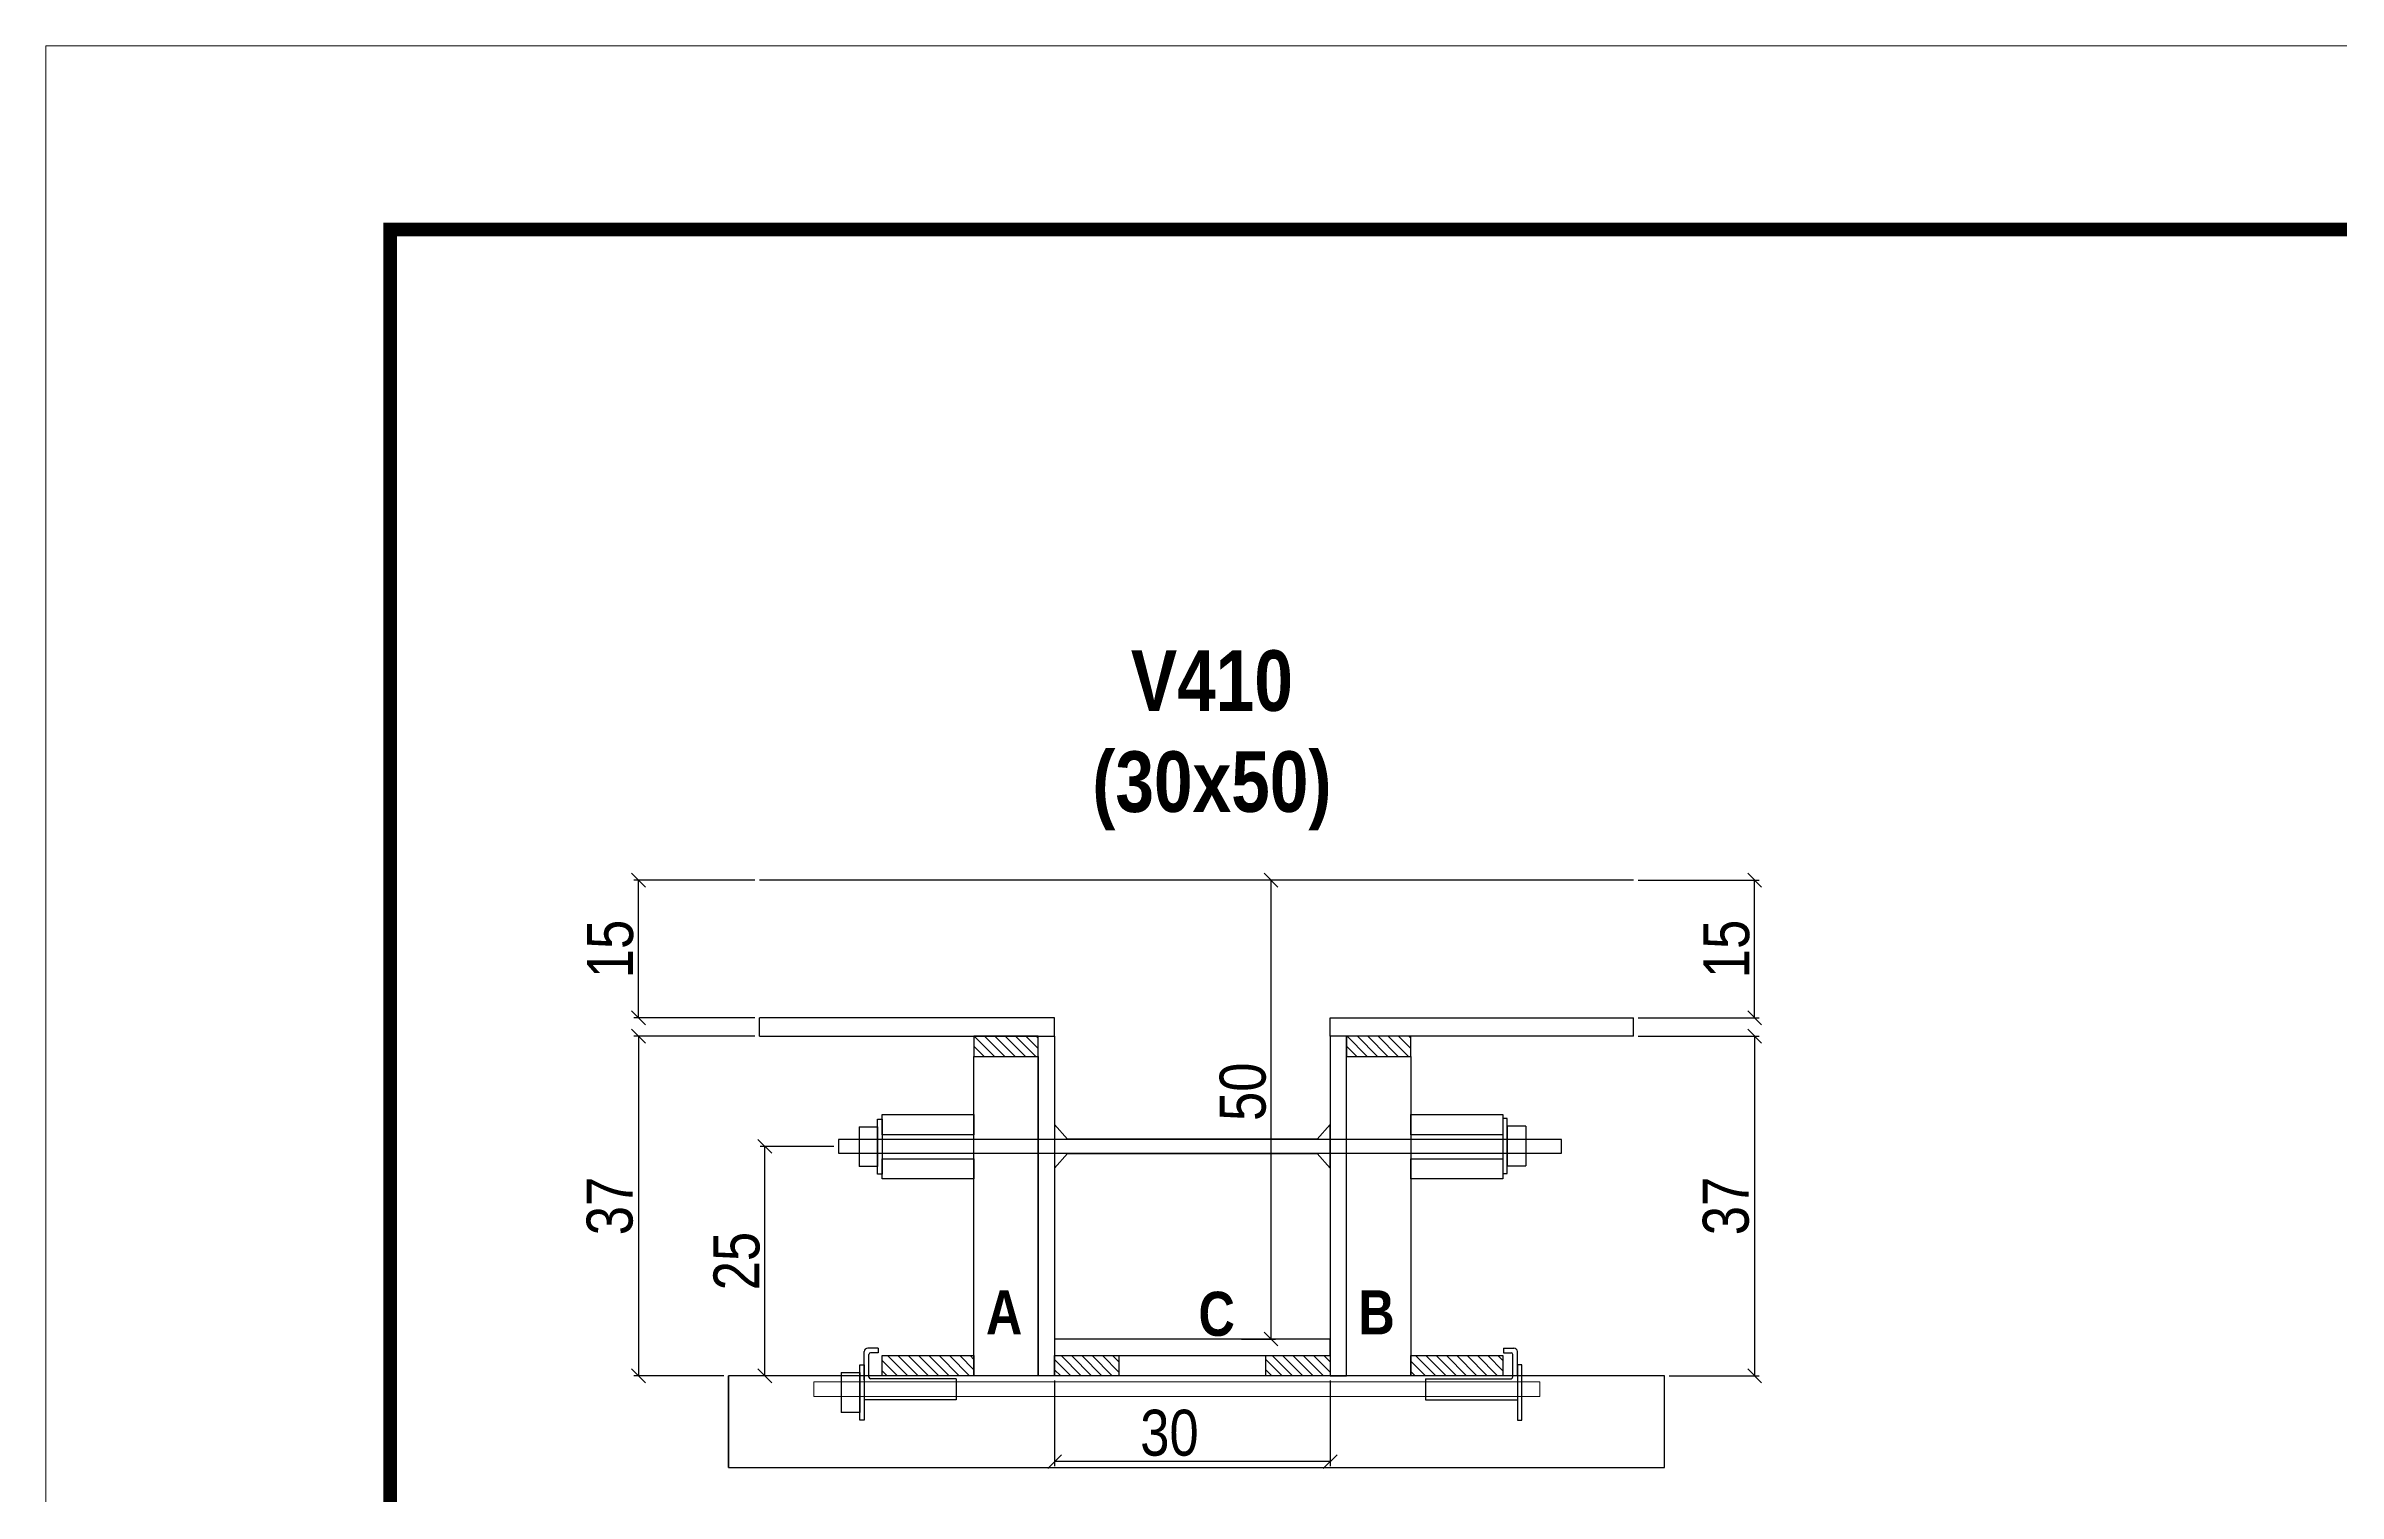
# Model space of a CAD drawing. Extents: x -3394 to 16474, y -5031 to 14397.
# Drawn here: x 7442.2 to 7941.5, y 11784.1 to 12099.4 of the extents above; entities that cross this region are included whole.
import ezdxf

# ---------------------------------------------------------------- set-up
doc = ezdxf.new("R2010")
doc.units = 0
doc.linetypes.add('DASHED', pattern=[0.75, 0.5, -0.25])
doc.layers.get('0').update_dxf_attribs({"linetype": 'CONTINUOUS'})
doc.layers.get('Defpoints').update_dxf_attribs({"linetype": 'CONTINUOUS'})
for name, color, linetype in [('1HACHURA MADEIRAS', 1, 'CONTINUOUS'), ('barrote', 251, 'CONTINUOUS'), ('COTA', 241, 'CONTINUOUS'), ('detalhes', 4, 'CONTINUOUS'), ('NOMENCLATURA', 7, 'CONTINUOUS'), ('Painéis', 200, 'CONTINUOUS'), ('presilha', 1, 'CONTINUOUS'), ('SARR_2.2x10', 60, 'CONTINUOUS'), ('SARR_2.2x7', 40, 'CONTINUOUS'), ('SARR_3.5x7', 81, 'CONTINUOUS'), ('Tubo de PVC', 51, 'CONTINUOUS')]:
    doc.layers.add(name, color=color, linetype=linetype)
for name, color, linetype, lineweight in [('CONCRETO', 251, 'CONTINUOUS', 25), ('Folhas', 255, 'CONTINUOUS', 9), ('SARRAFO DE PRESSAO', 251, 'DASHED', 9), ('SCO-___-LAJ', 2, 'CONTINUOUS', 0)]:
    doc.layers.add(name, color=color, linetype=linetype, lineweight=lineweight)
doc.styles.add('COTA TECNICA 2X', font='techl___.ttf', dxfattribs={"height": 10})
doc.styles.add('TECNICA', font='techb___.ttf', dxfattribs={"height": 10})
doc.dimstyles.new('SECAO', dxfattribs={"dimscale": 0.333333, "dimtxt": 5, "dimasz": 9, "dimexe": 3, "dimexo": 3, "dimgap": 3, "dimtad": 1, "dimdec": 1, "dimlfac": 0.5, "dimzin": 12, "dimdsep": 46, "dimtxsty": 'COTA TECNICA 2X', "dimblk1": 'OBLIQUE', "dimblk2": 'OBLIQUE', "dimsah": 1, "dimcen": 0.9, "dimclrd": 4, "dimclre": 4, "dimclrt": 240, "dimadec": 1, "dimazin": 3, "dimtfac": 1, "dimtdec": 1, "dimtmove": 0, "dimatfit": 3, "dimfxl": 1, "dimtolj": 1, "dimtzin": 12, "dimarcsym": 0})

# ---------------------------------------------------------------- blocks, each defined once
blk = doc.blocks.new('9999999999')
at = {"layer": 'Folhas'}
blk.add_lwpolyline([(98138.98, 34190.21), (99623.98, 34190.21), (99623.98, 35240.21), (98138.98, 35240.21)], close=True, dxfattribs=at)
at = {"layer": 'Folhas', "color": 30, "const_width": 3}
blk.add_lwpolyline([(98213.98, 34230.21), (99583.98, 34230.21), (99583.98, 35200.21), (98213.98, 35200.21)], close=True, dxfattribs=at)
blk = doc.blocks.new('_Oblique')
at = {"color": 0, "linetype": 'ByBlock', "lineweight": -2}
blk.add_line((-0.5, -0.5), (0.5, 0.5), dxfattribs=at)
blk = doc.blocks.new('*D327')
at = {"layer": 'COTA', "color": 4, "lineweight": -2, "transparency": 16777216}
for p, q in [((7661.94, 11808.63), (7661.94, 11789.95)), ((7721.94, 11808.63), (7721.94, 11789.95)), ((7721.94, 11790.95), (7661.94, 11790.95))]:
    blk.add_line(p, q, dxfattribs=at)
at = {"layer": 'Defpoints', "color": 0, "transparency": 16777216}
for p in [(7661.94, 11809.63), (7721.94, 11809.63), (7661.94, 11790.95)]:
    blk.add_point(p, dxfattribs=at)
at = {"layer": 'COTA', "color": 4, "lineweight": -2, "transparency": 16777216, "xscale": 3, "yscale": 3, "zscale": 3, "rotation": 180}
blk.add_blockref('_Oblique', (7661.94, 11790.95), dxfattribs=at)
at = {"layer": 'COTA', "color": 4, "lineweight": -2, "transparency": 16777216, "xscale": 3, "yscale": 3, "zscale": 3}
blk.add_blockref('_Oblique', (7721.94, 11790.95), dxfattribs=at)
at = {"layer": 'COTA', "color": 240, "transparency": 16777216, "insert": (7686.94, 11797.17), "char_height": 10, "attachment_point": 5, "style": 'COTA TECNICA 2X'}
blk.add_mtext('\\A1;30', dxfattribs=at)
blk = doc.blocks.new('PRESILHA METÁLICA 1')
at = {"layer": 'presilha'}
for p, q in [((6, 15.5), (7.5, 15.5)), ((6, -2.5), (6, 15.5)), ((7.5, 10.64), (7.5, 19.86)), ((7.5, 15.5), (7.5, -2.5)), ((12, 21), (8.64, 21)), ((9, 11.57), (9, 18.93)), ((12, 19.5), (9.57, 19.5)), ((12, 21), (12, 19.5)), ((0, 13), (6, 13)), ((0, 13), (0, 0)), ((6, 13), (6, 0)), ((37.5, 11), (9.57, 11)), ((37.5, 11), (37.5, 4.1)), ((6, 0), (0, 0)), ((37.5, 4.1), (7.5, 4.1)), ((7.5, -2.5), (6, -2.5))]:
    blk.add_line(p, q, dxfattribs=at)
for centre, radius, start, end in [((8.64, 19.86), 1.14, 90, 180), ((9.57, 18.93), 0.57, 90, 180), ((9.57, 11.57), 0.57, 180, 270)]:
    blk.add_arc(centre, radius, start, end, dxfattribs=at)
blk = doc.blocks.new('PRESILHA METÁLICA 2')
at = {"layer": 'presilha'}
for p, q in [((-5.25, 23.5), (-5.25, 22)), ((-5.25, 23.5), (-1.89, 23.5)), ((-5.25, 22), (-2.82, 22)), ((-2.25, 14.07), (-2.25, 21.43)), ((-0.75, 14.64), (-0.75, 22.36)), ((0.75, 18), (-0.75, 18)), ((-0.75, 18), (-0.75, 0)), ((0.75, 0), (0.75, 18)), ((-30.75, 13.5), (-30.75, 6.6)), ((-30.75, 13.5), (-2.82, 13.5)), ((-30.75, 6.6), (-0.75, 6.6)), ((-0.75, 0), (0.75, 0))]:
    blk.add_line(p, q, dxfattribs=at)
for centre, radius, start, end in [((-1.89, 22.36), 1.14, 0, 90), ((-2.82, 21.43), 0.57, 0, 90), ((-2.82, 14.07), 0.57, 270, 0)]:
    blk.add_arc(centre, radius, start, end, dxfattribs=at)
blk = doc.blocks.new('*D328')
at = {"layer": 'COTA', "color": 4, "lineweight": -2, "transparency": 16777216}
for p, q in [((7596.64, 11883.63), (7570.29, 11883.63)), ((7571.29, 11883.63), (7571.29, 11809.63)), ((7589.88, 11809.63), (7570.29, 11809.63))]:
    blk.add_line(p, q, dxfattribs=at)
at = {"layer": 'Defpoints', "color": 0, "transparency": 16777216}
for p in [(7597.64, 11883.63), (7571.29, 11809.63), (7590.88, 11809.63)]:
    blk.add_point(p, dxfattribs=at)
at = {"layer": 'COTA', "color": 4, "lineweight": -2, "transparency": 16777216, "xscale": 3, "yscale": 3, "zscale": 3}
for p, rotation in [((7571.29, 11883.63), 90), ((7571.29, 11809.63), 270)]:
    blk.add_blockref('_Oblique', p, dxfattribs=dict(at, rotation=rotation))
at = {"layer": 'COTA', "color": 240, "transparency": 16777216, "insert": (7565.07, 11846.63), "char_height": 10, "attachment_point": 5, "rotation": 90, "style": 'COTA TECNICA 2X'}
blk.add_mtext('\\A1;37', dxfattribs=at)
blk = doc.blocks.new('*D329')
at = {"layer": 'COTA', "color": 4, "lineweight": -2, "transparency": 16777216}
for p, q in [((7709.07, 11817.63), (7709.07, 11917.63)), ((7702.66, 11817.63), (7710.07, 11817.63))]:
    blk.add_line(p, q, dxfattribs=at)
at = {"layer": 'Defpoints', "color": 0, "transparency": 16777216}
for p in [(7709.07, 11917.63), (7709.07, 11917.63), (7701.66, 11817.63)]:
    blk.add_point(p, dxfattribs=at)
at = {"layer": 'COTA', "color": 4, "lineweight": -2, "transparency": 16777216, "xscale": 3, "yscale": 3, "zscale": 3}
for p, rotation in [((7709.07, 11917.63), 90), ((7709.07, 11817.63), 270)]:
    blk.add_blockref('_Oblique', p, dxfattribs=dict(at, rotation=rotation))
at = {"layer": 'COTA', "color": 240, "transparency": 16777216, "insert": (7702.96, 11871.52), "char_height": 10, "attachment_point": 5, "rotation": 90, "style": 'COTA TECNICA 2X'}
blk.add_mtext('\\A1;50', dxfattribs=at)
blk = doc.blocks.new('*D330')
at = {"layer": 'COTA', "color": 4, "lineweight": -2, "transparency": 16777216}
for p, q in [((7596.64, 11917.63), (7570.29, 11917.63)), ((7571.29, 11887.63), (7571.29, 11917.63)), ((7596.64, 11887.63), (7570.29, 11887.63))]:
    blk.add_line(p, q, dxfattribs=at)
at = {"layer": 'Defpoints', "color": 0, "transparency": 16777216}
for p in [(7571.29, 11917.63), (7597.64, 11917.63), (7597.64, 11887.63)]:
    blk.add_point(p, dxfattribs=at)
at = {"layer": 'COTA', "color": 4, "lineweight": -2, "transparency": 16777216, "xscale": 3, "yscale": 3, "zscale": 3}
for p, rotation in [((7571.29, 11917.63), 90), ((7571.29, 11887.63), 270)]:
    blk.add_blockref('_Oblique', p, dxfattribs=dict(at, rotation=rotation))
at = {"layer": 'COTA', "color": 240, "transparency": 16777216, "insert": (7565.18, 11902.63), "char_height": 10, "attachment_point": 5, "rotation": 90, "style": 'COTA TECNICA 2X'}
blk.add_mtext('\\A1;15', dxfattribs=at)
blk = doc.blocks.new('*D331')
at = {"layer": 'COTA', "color": 4, "lineweight": -2, "transparency": 16777216}
for p, q in [((7789.04, 11883.63), (7815.4, 11883.63)), ((7814.4, 11883.63), (7814.4, 11809.63)), ((7795.8, 11809.63), (7815.4, 11809.63))]:
    blk.add_line(p, q, dxfattribs=at)
at = {"layer": 'Defpoints', "color": 0, "transparency": 16777216}
for p in [(7788.04, 11883.63), (7794.8, 11809.63), (7814.4, 11809.63)]:
    blk.add_point(p, dxfattribs=at)
at = {"layer": 'COTA', "color": 4, "lineweight": -2, "transparency": 16777216, "xscale": 3, "yscale": 3, "zscale": 3}
for p, rotation in [((7814.4, 11883.63), 90), ((7814.4, 11809.63), 270)]:
    blk.add_blockref('_Oblique', p, dxfattribs=dict(at, rotation=rotation))
at = {"layer": 'COTA', "color": 240, "transparency": 16777216, "insert": (7808.18, 11846.63), "char_height": 10, "attachment_point": 5, "rotation": 90, "style": 'COTA TECNICA 2X'}
blk.add_mtext('\\A1;37', dxfattribs=at)
blk = doc.blocks.new('*D332')
at = {"layer": 'COTA', "color": 4, "lineweight": -2, "transparency": 16777216}
for p, q in [((7789.04, 11917.63), (7815.4, 11917.63)), ((7814.4, 11887.63), (7814.4, 11917.63)), ((7789.04, 11887.63), (7815.4, 11887.63))]:
    blk.add_line(p, q, dxfattribs=at)
at = {"layer": 'Defpoints', "color": 0, "transparency": 16777216}
for p in [(7788.04, 11917.63), (7814.4, 11917.63), (7788.04, 11887.63)]:
    blk.add_point(p, dxfattribs=at)
at = {"layer": 'COTA', "color": 4, "lineweight": -2, "transparency": 16777216, "xscale": 3, "yscale": 3, "zscale": 3}
for p, rotation in [((7814.4, 11917.63), 90), ((7814.4, 11887.63), 270)]:
    blk.add_blockref('_Oblique', p, dxfattribs=dict(at, rotation=rotation))
at = {"layer": 'COTA', "color": 240, "transparency": 16777216, "insert": (7808.29, 11902.63), "char_height": 10, "attachment_point": 5, "rotation": 90, "style": 'COTA TECNICA 2X'}
blk.add_mtext('\\A1;15', dxfattribs=at)
blk = doc.blocks.new('*D338')
at = {"layer": 'COTA', "color": 4, "lineweight": -2, "transparency": 16777216}
for p, q in [((7613.86, 11859.63), (7597.81, 11859.63)), ((7598.81, 11809.63), (7598.81, 11859.63)), ((7623.34, 11809.63), (7597.81, 11809.63))]:
    blk.add_line(p, q, dxfattribs=at)
at = {"layer": 'Defpoints', "color": 0, "transparency": 16777216}
for p in [(7598.81, 11859.63), (7614.86, 11859.63), (7624.34, 11809.63)]:
    blk.add_point(p, dxfattribs=at)
at = {"layer": 'COTA', "color": 4, "lineweight": -2, "transparency": 16777216, "xscale": 3, "yscale": 3, "zscale": 3}
for p, rotation in [((7598.81, 11859.63), 90), ((7598.81, 11809.63), 270)]:
    blk.add_blockref('_Oblique', p, dxfattribs=dict(at, rotation=rotation))
at = {"layer": 'COTA', "color": 240, "transparency": 16777216, "insert": (7592.7, 11834.63), "char_height": 10, "attachment_point": 5, "rotation": 90, "style": 'COTA TECNICA 2X'}
blk.add_mtext('\\A1;25', dxfattribs=at)

msp = doc.modelspace()

# ---------------------------------------------------------------- hatches: boundary and pattern name
at = {"layer": 'SARR_2.2x10'}
h = msp.add_hatch(dxfattribs=at)
h.set_pattern_fill('ANSI31', color=256, scale=0.5, angle=90)
h.set_pattern_definition([(135, (40722.1631, -111702.5405), (-1.122532015, -1.122532015), [])])
h.paths.add_polyline_path([(7624.34, 11814.03), (7624.34, 11809.63), (7644.34, 11809.63), (7644.34, 11814.03)])
h = msp.add_hatch(dxfattribs=at)
h.set_pattern_fill('ANSI31', color=256, scale=0.5, angle=90)
h.set_pattern_definition([(135, (40857.3631, -111702.5405), (-1.122532015, -1.122532015), [])])
h.paths.add_polyline_path([(7739.54, 11814.03), (7739.54, 11809.63), (7759.54, 11809.63), (7759.54, 11814.03)])
at = {"layer": 'SARR_2.2x7'}
h = msp.add_hatch(dxfattribs=at)
h.set_pattern_fill('ANSI31', color=256, scale=0.5, angle=90)
h.set_pattern_definition([(135, (40666.9631, -111632.9405), (-1.122532015, -1.122532015), [])])
h.paths.add_polyline_path([(7644.34, 11883.63), (7644.34, 11879.23), (7658.34, 11879.23), (7658.34, 11883.63)])
h = msp.add_hatch(dxfattribs=at)
h.set_pattern_fill('ANSI31', color=256, scale=0.5, angle=90)
h.set_pattern_definition([(135, (40748.1631, -111632.9405), (-1.122532015, -1.122532015), [])])
h.paths.add_polyline_path([(7725.54, 11883.63), (7725.54, 11879.23), (7739.54, 11879.23), (7739.54, 11883.63)])
h = msp.add_hatch(dxfattribs=at)
h.set_pattern_fill('ANSI31', color=256, scale=0.5, angle=90)
h.set_pattern_definition([(135, (40849.7631, -111702.5405), (-1.122532015, -1.122532015), [])])
h.paths.add_polyline_path([(7661.94, 11814.03), (7661.94, 11809.63), (7675.94, 11809.63), (7675.94, 11814.03)])
h = msp.add_hatch(dxfattribs=at)
h.set_pattern_fill('ANSI31', color=256, scale=0.5, angle=90)
h.set_pattern_definition([(135, (40895.7631, -111702.5405), (-1.122532015, -1.122532015), [])])
h.paths.add_polyline_path([(7707.94, 11814.03), (7707.94, 11809.63), (7721.94, 11809.63), (7721.94, 11814.03)])

# ---------------------------------------------------------------- linework, layer by layer
at = {"layer": '1HACHURA MADEIRAS', "elevation": 0}
for points in [[(7624.34, 11866.54), (7644.34, 11866.54), (7644.34, 11862.14), (7624.34, 11862.14)], [(7739.54, 11866.54), (7759.54, 11866.54), (7759.54, 11862.14), (7739.54, 11862.14)], [(7624.34, 11856.94), (7644.34, 11856.94), (7644.34, 11852.54), (7624.34, 11852.54)], [(7739.54, 11856.94), (7759.54, 11856.94), (7759.54, 11852.54), (7739.54, 11852.54)]]:
    msp.add_lwpolyline(points, close=True, dxfattribs=at)
at = {"layer": 'barrote', "elevation": 0}
msp.add_lwpolyline([(7590.88, 11789.63), (7794.8, 11789.63), (7794.8, 11809.63), (7590.88, 11809.63)], close=True, dxfattribs=at)
at = {"layer": 'CONCRETO', "linetype": 'Continuous'}
msp.add_line((7788.04, 11917.63), (7597.64, 11917.63), dxfattribs=at)
at = {"layer": 'detalhes', "color": 250}
msp.add_line((7590.88, 11789.63), (7590.88, 11809.63), dxfattribs=at)
at = {"layer": 'Painéis', "linetype": 'Continuous'}
for p, q in [((7597.64, 11883.63), (7597.64, 11887.63)), ((7788.04, 11883.63), (7788.04, 11887.63))]:
    msp.add_line(p, q, dxfattribs=at)
at = {"layer": 'Painéis', "linetype": 'Continuous', "elevation": 0}
for points in [[(7597.64, 11883.63), (7661.94, 11883.63), (7661.94, 11887.63), (7597.64, 11887.63)], [(7788.04, 11883.63), (7721.94, 11883.63), (7721.94, 11887.63), (7788.04, 11887.63)]]:
    msp.add_lwpolyline(points, dxfattribs=at)
for points in [[(7658.34, 11809.63), (7658.34, 11883.63), (7661.94, 11883.63), (7661.94, 11809.63)], [(7725.54, 11809.63), (7725.54, 11883.63), (7721.94, 11883.63), (7721.94, 11809.63)], [(7721.94, 11817.63), (7661.94, 11817.63), (7661.94, 11814.03), (7721.94, 11814.03)]]:
    msp.add_lwpolyline(points, close=True, dxfattribs=at)
at = {"layer": 'presilha'}
for p, q in [((7619.34, 11863.87, 0), (7623.34, 11863.87, 0)), ((7619.34, 11863.87, 0), (7619.34, 11855.21, 0)), ((7623.34, 11865.54, 0), (7624.34, 11865.54, 0)), ((7623.34, 11853.54, 0), (7623.34, 11865.54, 0)), ((7623.34, 11863.87, 0), (7623.34, 11855.21, 0)), ((7624.34, 11865.54, 0), (7624.34, 11853.54, 0)), ((7760.54, 11865.73), (7759.54, 11865.73)), ((7759.54, 11865.73), (7759.54, 11853.73)), ((7760.54, 11853.73), (7760.54, 11865.73)), ((7764.54, 11864.06), (7760.54, 11864.06)), ((7760.54, 11864.06), (7760.54, 11855.4)), ((7764.54, 11864.06), (7764.54, 11855.4)), ((7623.34, 11855.21, 0), (7619.34, 11855.21, 0)), ((7624.34, 11853.54, 0), (7623.34, 11853.54, 0)), ((7759.54, 11853.73), (7760.54, 11853.73)), ((7760.54, 11855.4), (7764.54, 11855.4))]:
    msp.add_line(p, q, dxfattribs=at)
at = {"layer": 'presilha', "elevation": 0}
msp.add_lwpolyline([(7772.32, 11861.13), (7614.86, 11861.13), (7614.86, 11858.13), (7772.32, 11858.13)], close=True, dxfattribs=at)
at = {"layer": 'SARR_2.2x10', "elevation": 0}
for points in [[(7624.34, 11814.03), (7644.34, 11814.03), (7644.34, 11809.63), (7624.34, 11809.63)], [(7739.54, 11814.03), (7759.54, 11814.03), (7759.54, 11809.63), (7739.54, 11809.63)]]:
    msp.add_lwpolyline(points, close=True, dxfattribs=at)
at = {"layer": 'SARR_2.2x7', "elevation": 0}
for points in [[(7658.34, 11883.63), (7644.34, 11883.63), (7644.34, 11879.23), (7658.34, 11879.23)], [(7739.54, 11883.63), (7725.54, 11883.63), (7725.54, 11879.23), (7739.54, 11879.23)], [(7661.94, 11814.03), (7675.94, 11814.03), (7675.94, 11809.63), (7661.94, 11809.63)], [(7707.94, 11814.03), (7721.94, 11814.03), (7721.94, 11809.63), (7707.94, 11809.63)]]:
    msp.add_lwpolyline(points, close=True, dxfattribs=at)
at = {"layer": 'SARR_3.5x7', "elevation": 0}
for points in [[(7644.34, 11879.23), (7658.34, 11879.23), (7658.34, 11809.63), (7644.34, 11809.63)], [(7725.54, 11879.23), (7739.54, 11879.23), (7739.54, 11809.63), (7725.54, 11809.63)]]:
    msp.add_lwpolyline(points, close=True, dxfattribs=at)
at = {"layer": 'SCO-___-LAJ', "color": 1, "elevation": 0}
msp.add_lwpolyline([(7609.49, 11808.3), (7767.65, 11808.3), (7767.65, 11805.1), (7609.49, 11805.1)], close=True, dxfattribs=at)
at = {"layer": 'Tubo de PVC', "elevation": 0}
msp.add_lwpolyline([(7661.94, 11864.37), (7661.94, 11854.89), (7664.74, 11858.04), (7719.14, 11858.04), (7721.94, 11854.89), (7721.94, 11864.37), (7719.14, 11861.22), (7664.74, 11861.22)], close=True, dxfattribs=at)

# ---------------------------------------------------------------- block references
at = {"layer": 'presilha', "xscale": 0.6666666666666666, "yscale": 0.6666666666666666, "zscale": 0.6666666666666666}
for name, p in [('PRESILHA METÁLICA 1', (7615.47, 11801.66)), ('PRESILHA METÁLICA 2', (7763.22, 11800))]:
    msp.add_blockref(name, p, dxfattribs=at)
at = {"layer": 'SARRAFO DE PRESSAO', "color": 6, "linetype": 'ByBlock'}
msp.add_blockref('9999999999', (-90696.77, -23140.8), dxfattribs=at)

# ---------------------------------------------------------------- texts
at = {"layer": 'detalhes', "style": 'TECNICA'}
for s, p in [('A', (7646.96, 11818.65)), ('C', (7693.26, 11818.34)), ('B', (7728.09, 11818.65))]:
    msp.add_text(s, height=9.6, dxfattribs=at).set_placement(p)
at = {"layer": 'NOMENCLATURA', "insert": (7696.19, 11967.7), "char_height": 13.2, "attachment_point": 2, "style": 'TECNICA'}
msp.add_mtext_dynamic_manual_height_columns('V410\\P(30x50)', width=13.2, gutter_width=1, heights=[0], dxfattribs=at)

# ---------------------------------------------------------------- dimensions: what is measured, and where the dimension line sits
at = {"layer": 'COTA'}
for base, p1, p2, angle, picture, middle in [((7571.29, 11917.63), (7597.64, 11887.63), (7597.64, 11917.63), 90, '*D330', (7571.29, 11902.63)), ((7709.07, 11917.63), (7701.66, 11817.63), (7709.07, 11917.63), 90, '*D329', (7709.07, 11871.52)), ((7814.4, 11917.63), (7788.04, 11887.63), (7788.04, 11917.63), 90, '*D332', (7814.4, 11902.63)), ((7661.94, 11790.95, 0), (7721.94, 11809.63), (7661.94, 11809.63), 180, '*D327', (7686.94, 11790.95, 0))]:
    dim = msp.add_linear_dim(base=base, p1=p1, p2=p2, angle=angle, dimstyle='SECAO', dxfattribs=at)
    dim.commit()
    dim.dimension.update_dxf_attribs({"geometry": picture, "text_midpoint": middle, "dimtype": 160})
for base, p1, p2, picture, middle in [((7571.29, 11809.63), (7597.64, 11883.63), (7590.88, 11809.63), '*D328', (7565.07, 11846.63)), ((7814.4, 11809.63), (7788.04, 11883.63), (7794.8, 11809.63), '*D331', (7808.18, 11846.63)), ((7598.81, 11859.63), (7624.34, 11809.63), (7614.86, 11859.63), '*D338', (7592.7, 11834.63))]:
    dim = msp.add_linear_dim(base=base, p1=p1, p2=p2, angle=90, dimstyle='SECAO', dxfattribs=at)
    dim.commit()
    dim.dimension.update_dxf_attribs({"geometry": picture, "text_midpoint": middle})

doc.saveas('drawing.dxf')
